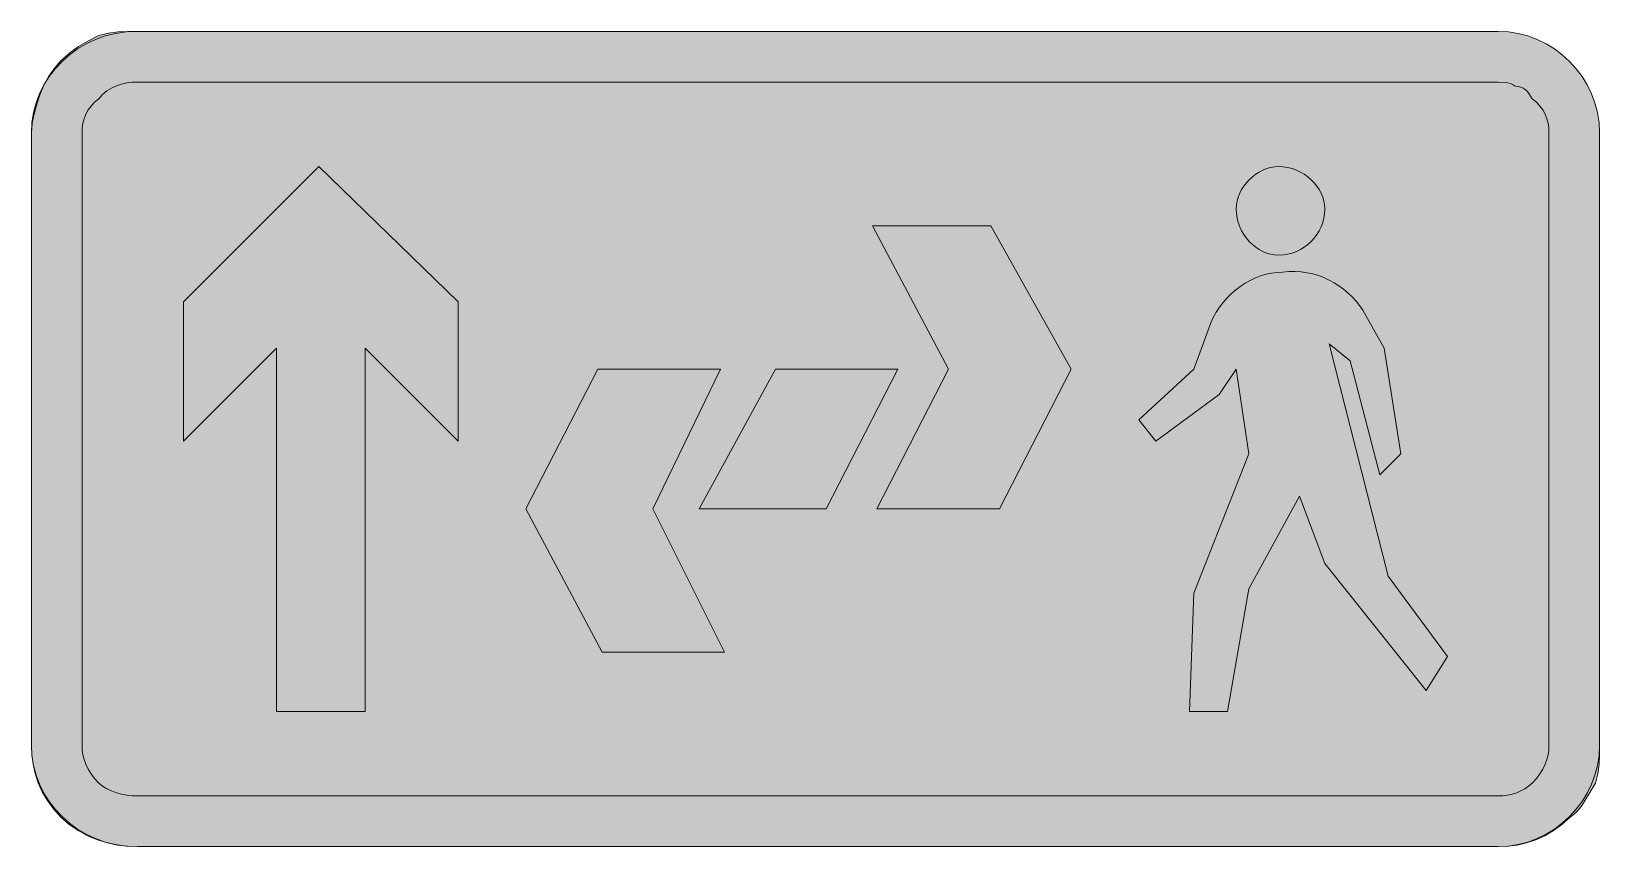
# Model space of a CAD drawing. Header units: metres. Extents: x 60 to 505, y 20 to 251.
import ezdxf

# ---------------------------------------------------------------- set-up
doc = ezdxf.new("R2010")
doc.units = ezdxf.units.M
for name, color, linetype, true_color in [('FILL_BLACK_000000', 7, 'Continuous', 0x000000), ('FILL_SILVER_C3C3C3', 7, 'Continuous', 0xc3c3c3), ('FILL_WHITE_FFFFFF', 7, 'Continuous', 0xffffff), ('STROKE_BLACK_000000', 7, 'Continuous', 0x000000)]:
    doc.layers.add(name, color=color, linetype=linetype, true_color=true_color)

msp = doc.modelspace()

# ---------------------------------------------------------------- hatches: boundary and pattern name
at = {"layer": 'FILL_BLACK_000000', "true_color": 0x000000}
h = msp.add_hatch(color=7, dxfattribs=at)
h.dxf.hatch_style = 1
h.paths.add_polyline_path([(74.55, 222.48), (74.61, 223.83), (74.79, 225.16), (75.12, 226.47), (75.6, 227.73), (76.25, 228.94), (77.08, 230.07), (78.11, 231.13), (79.35, 232.08), (80.36, 233.32), (81.54, 234.35), (82.87, 235.18), (84.3, 235.83), (85.78, 236.31), (87.28, 236.64), (88.75, 236.82), (90.15, 236.88), (476.55, 236.88), (478.95, 236.73), (480.26, 236.37), (480.85, 236.08), (481.35, 235.68), (482.2, 235.62), (482.94, 235.45), (483.61, 235.17), (484.2, 234.78), (484.74, 234.27), (485.23, 233.65), (486.15, 232.08), (487.39, 231.13), (488.42, 230.07), (489.25, 228.94), (489.9, 227.73), (490.38, 226.47), (490.71, 225.16), (490.89, 223.83), (490.95, 222.48), (490.95, 48.48), (490.89, 47.13), (490.71, 45.78), (490.38, 44.43), (489.9, 43.08), (489.25, 41.73), (488.42, 40.38), (487.39, 39.03), (486.15, 37.68), (485.2, 36.84), (484.14, 36.1), (483.01, 35.49), (481.8, 34.98), (480.54, 34.59), (479.23, 34.3), (477.9, 34.14), (476.55, 34.08), (90.15, 34.08), (88.75, 34.14), (87.28, 34.3), (85.78, 34.59), (84.3, 34.98), (82.87, 35.49), (81.54, 36.1), (80.36, 36.84), (79.35, 37.68), (78.11, 39.03), (77.08, 40.38), (76.25, 41.73), (75.6, 43.08), (75.12, 44.43), (74.79, 45.78), (74.61, 47.13), (74.55, 48.48), (74.55, 222.48)])
at = {"layer": 'FILL_SILVER_C3C3C3', "true_color": 0xc3c3c3}
h = msp.add_hatch(color=7, dxfattribs=at)
h.dxf.hatch_style = 1
h.paths.add_polyline_path([(298.95, 196.08), (332.55, 196.08), (355.35, 155.28), (334.95, 115.68), (300.15, 115.68), (320.55, 155.28), (298.95, 196.08)])
h = msp.add_hatch(color=7, dxfattribs=at)
h.dxf.hatch_style = 1
h.paths.add_polyline_path([(255.75, 155.28), (236.55, 115.68), (256.95, 74.88), (222.15, 74.88), (200.55, 115.68), (220.95, 155.28), (255.75, 155.28)])
h = msp.add_hatch(color=7, dxfattribs=at)
h.dxf.hatch_style = 1
h.paths.add_polyline_path([(271.35, 155.28), (306.15, 155.28), (285.75, 115.68), (249.75, 115.68), (271.35, 155.28)])
at = {"layer": 'FILL_WHITE_FFFFFF', "true_color": 0xffffff}
h = msp.add_hatch(color=7, dxfattribs=at)
h.dxf.hatch_style = 1
h.paths.add_polyline_path([(479.44, 251.13), (482.27, 250.68), (485, 249.96), (487.63, 248.97), (490.14, 247.74), (492.52, 246.28), (494.74, 244.6), (496.8, 242.73), (498.67, 240.67), (500.35, 238.45), (501.81, 236.07), (503.04, 233.56), (504.03, 230.93), (504.75, 228.2), (505.2, 225.37), (505.35, 222.48), (505.35, 48.48), (505.33, 45.78), (505.2, 43.08), (504.84, 40.38), (504.15, 37.68), (501, 32.43), (500.18, 31.22), (499.26, 30.09), (498.19, 29.03), (496.95, 28.08), (494.65, 26), (492.24, 24.24), (489.76, 22.79), (487.2, 21.63), (484.59, 20.76), (481.93, 20.15), (479.25, 19.79), (476.55, 19.68), (90.15, 19.68), (87.4, 19.79), (84.58, 20.15), (81.73, 20.76), (78.9, 21.63), (76.12, 22.79), (73.44, 24.24), (70.91, 26), (68.55, 28.08), (66.47, 30.38), (64.71, 32.79), (63.26, 35.27), (62.1, 37.83), (61.23, 40.44), (60.62, 43.1), (60.26, 45.78), (60.15, 48.48), (60.15, 222.48), (60.36, 225.18), (60.9, 227.88), (61.67, 230.58), (62.55, 233.28), (63.66, 235.96), (65.1, 238.53), (66.77, 240.87), (68.55, 242.88), (71.08, 245.19), (73.5, 246.93), (76.14, 248.45), (79.35, 250.08), (82.05, 250.77), (84.75, 251.13), (87.45, 251.26), (90.15, 251.28), (476.55, 251.28), (479.44, 251.13)])
h = msp.add_hatch(color=7, dxfattribs=at)
h.dxf.hatch_style = 1
h.paths.add_polyline_path([(141.75, 212.88), (181.35, 174.48), (181.35, 134.88), (154.95, 161.28), (154.95, 58.08), (129.75, 58.08), (129.75, 161.28), (103.35, 134.88), (103.35, 174.48), (141.75, 212.88)])
h = msp.add_hatch(color=7, dxfattribs=at)
h.dxf.hatch_style = 1
h.paths.add_polyline_path([(427.28, 199.55), (427.08, 198.25), (426.75, 196.99), (426.3, 195.78), (425.74, 194.63), (425.07, 193.54), (424.31, 192.52), (423.45, 191.58), (422.51, 190.72), (421.49, 189.96), (420.4, 189.29), (419.25, 188.73), (418.04, 188.28), (416.78, 187.95), (415.48, 187.75), (414.15, 187.68), (413.03, 187.75), (411.91, 187.95), (410.81, 188.28), (409.74, 188.73), (408.71, 189.29), (407.72, 189.96), (406.78, 190.72), (405.9, 191.58), (405.09, 192.52), (404.36, 193.54), (403.72, 194.63), (403.18, 195.78), (402.74, 196.99), (402.42, 198.25), (402.22, 199.55), (402.15, 200.88), (402.22, 202), (402.42, 203.12), (402.74, 204.22), (403.18, 205.29), (403.72, 206.32), (404.36, 207.31), (405.09, 208.25), (405.9, 209.13), (406.78, 209.94), (407.72, 210.67), (408.71, 211.31), (409.74, 211.85), (410.81, 212.29), (411.91, 212.61), (413.03, 212.81), (414.15, 212.88), (415.48, 212.81), (416.78, 212.61), (418.04, 212.29), (419.25, 211.85), (420.4, 211.31), (421.49, 210.67), (422.51, 209.94), (423.45, 209.13), (424.31, 208.25), (425.07, 207.31), (425.74, 206.32), (426.3, 205.29), (426.75, 204.22), (427.08, 203.12), (427.28, 202), (427.35, 200.88), (427.28, 199.55)])
h = msp.add_hatch(color=7, dxfattribs=at)
h.dxf.hatch_style = 1
h.paths.add_polyline_path([(405.75, 131.28), (402.15, 155.28), (397.35, 148.08), (379.35, 134.88), (374.55, 140.88), (390.15, 155.28), (394.95, 168.48), (395.68, 170.03), (396.52, 171.51), (397.45, 172.93), (398.47, 174.27), (399.58, 175.54), (400.77, 176.73), (402.03, 177.83), (403.35, 178.83), (404.73, 179.74), (406.15, 180.54), (407.62, 181.23), (409.12, 181.81), (410.66, 182.27), (412.21, 182.61), (413.78, 182.81), (415.35, 182.88), (417.14, 183.04), (418.89, 183.06), (420.61, 182.95), (422.29, 182.71), (423.93, 182.36), (425.52, 181.89), (427.06, 181.31), (428.55, 180.63), (429.98, 179.85), (431.36, 178.98), (432.67, 178.02), (433.91, 176.97), (435.09, 175.85), (436.19, 174.66), (437.21, 173.4), (438.15, 172.08), (444.15, 161.28), (448.95, 131.28), (442.95, 125.28), (434.55, 157.68), (428.55, 162.48), (445.35, 96.48), (462.15, 73.68), (456.15, 64.08), (427.35, 100.08), (420.15, 119.28), (405.75, 92.88), (399.75, 58.08), (388.95, 58.08), (390.15, 91.68), (405.75, 131.28)])

# ---------------------------------------------------------------- linework, layer by layer
at = {"layer": 'FILL_BLACK_000000', "lineweight": 0, "true_color": 0x000000}
msp.add_lwpolyline([(74.55, 222.48), (74.61, 223.83), (74.79, 225.16), (75.12, 226.47), (75.6, 227.73), (76.25, 228.94), (77.08, 230.07), (78.11, 231.13), (79.35, 232.08), (80.36, 233.32), (81.54, 234.35), (82.87, 235.18), (84.3, 235.83), (85.78, 236.31), (87.28, 236.64), (88.75, 236.82), (90.15, 236.88), (476.55, 236.88), (478.95, 236.73), (480.26, 236.37), (480.85, 236.08), (481.35, 235.68), (482.2, 235.62), (482.94, 235.45), (483.61, 235.17), (484.2, 234.78), (484.74, 234.27), (485.23, 233.65), (486.15, 232.08), (487.39, 231.13), (488.42, 230.07), (489.25, 228.94), (489.9, 227.73), (490.38, 226.47), (490.71, 225.16), (490.89, 223.83), (490.95, 222.48), (490.95, 48.48), (490.89, 47.13), (490.71, 45.78), (490.38, 44.43), (489.9, 43.08), (489.25, 41.73), (488.42, 40.38), (487.39, 39.03), (486.15, 37.68), (485.2, 36.84), (484.14, 36.1), (483.01, 35.49), (481.8, 34.98), (480.54, 34.59), (479.23, 34.3), (477.9, 34.14), (476.55, 34.08), (90.15, 34.08), (88.75, 34.14), (87.28, 34.3), (85.78, 34.59), (84.3, 34.98), (82.87, 35.49), (81.54, 36.1), (80.36, 36.84), (79.35, 37.68), (78.11, 39.03), (77.08, 40.38), (76.25, 41.73), (75.6, 43.08), (75.12, 44.43), (74.79, 45.78), (74.61, 47.13), (74.55, 48.48)], close=True, dxfattribs=at)
at = {"layer": 'FILL_SILVER_C3C3C3', "lineweight": 0, "true_color": 0xc3c3c3}
for points in [[(298.95, 196.08), (332.55, 196.08), (355.35, 155.28), (334.95, 115.68), (300.15, 115.68), (320.55, 155.28)], [(255.75, 155.28), (236.55, 115.68), (256.95, 74.88), (222.15, 74.88), (200.55, 115.68), (220.95, 155.28)], [(271.35, 155.28), (306.15, 155.28), (285.75, 115.68), (249.75, 115.68)]]:
    msp.add_lwpolyline(points, close=True, dxfattribs=at)
at = {"layer": 'FILL_WHITE_FFFFFF', "lineweight": 0, "true_color": 0xffffff}
for points in [[(479.44, 251.13), (482.27, 250.68), (485, 249.96), (487.63, 248.97), (490.14, 247.74), (492.52, 246.28), (494.74, 244.6), (496.8, 242.73), (498.67, 240.67), (500.35, 238.45), (501.81, 236.07), (503.04, 233.56), (504.03, 230.93), (504.75, 228.2), (505.2, 225.37), (505.35, 222.48), (505.35, 48.48), (505.33, 45.78), (505.2, 43.08), (504.84, 40.38), (504.15, 37.68), (501, 32.43), (500.18, 31.22), (499.26, 30.09), (498.19, 29.03), (496.95, 28.08), (494.65, 26), (492.24, 24.24), (489.76, 22.79), (487.2, 21.63), (484.59, 20.76), (481.93, 20.15), (479.25, 19.79), (476.55, 19.68), (90.15, 19.68), (87.4, 19.79), (84.58, 20.15), (81.73, 20.76), (78.9, 21.63), (76.12, 22.79), (73.44, 24.24), (70.91, 26), (68.55, 28.08), (66.47, 30.38), (64.71, 32.79), (63.26, 35.27), (62.1, 37.83), (61.23, 40.44), (60.62, 43.1), (60.26, 45.78), (60.15, 48.48), (60.15, 222.48), (60.36, 225.18), (60.9, 227.88), (61.67, 230.58), (62.55, 233.28), (63.66, 235.96), (65.1, 238.53), (66.77, 240.87), (68.55, 242.88), (71.08, 245.19), (73.5, 246.93), (76.14, 248.45), (79.35, 250.08), (82.05, 250.77), (84.75, 251.13), (87.45, 251.26), (90.15, 251.28), (476.55, 251.28)], [(427.28, 199.55), (427.08, 198.25), (426.75, 196.99), (426.3, 195.78), (425.74, 194.63), (425.07, 193.54), (424.31, 192.52), (423.45, 191.58), (422.51, 190.72), (421.49, 189.96), (420.4, 189.29), (419.25, 188.73), (418.04, 188.28), (416.78, 187.95), (415.48, 187.75), (414.15, 187.68), (413.03, 187.75), (411.91, 187.95), (410.81, 188.28), (409.74, 188.73), (408.71, 189.29), (407.72, 189.96), (406.78, 190.72), (405.9, 191.58), (405.09, 192.52), (404.36, 193.54), (403.72, 194.63), (403.18, 195.78), (402.74, 196.99), (402.42, 198.25), (402.22, 199.55), (402.15, 200.88), (402.22, 202), (402.42, 203.12), (402.74, 204.22), (403.18, 205.29), (403.72, 206.32), (404.36, 207.31), (405.09, 208.25), (405.9, 209.13), (406.78, 209.94), (407.72, 210.67), (408.71, 211.31), (409.74, 211.85), (410.81, 212.29), (411.91, 212.61), (413.03, 212.81), (414.15, 212.88), (415.48, 212.81), (416.78, 212.61), (418.04, 212.29), (419.25, 211.85), (420.4, 211.31), (421.49, 210.67), (422.51, 209.94), (423.45, 209.13), (424.31, 208.25), (425.07, 207.31), (425.74, 206.32), (426.3, 205.29), (426.75, 204.22), (427.08, 203.12), (427.28, 202), (427.35, 200.88)], [(405.75, 131.28), (402.15, 155.28), (397.35, 148.08), (379.35, 134.88), (374.55, 140.88), (390.15, 155.28), (394.95, 168.48), (395.68, 170.03), (396.52, 171.51), (397.45, 172.93), (398.47, 174.27), (399.58, 175.54), (400.77, 176.73), (402.03, 177.83), (403.35, 178.83), (404.73, 179.74), (406.15, 180.54), (407.62, 181.23), (409.12, 181.81), (410.66, 182.27), (412.21, 182.61), (413.78, 182.81), (415.35, 182.88), (417.14, 183.04), (418.89, 183.06), (420.61, 182.95), (422.29, 182.71), (423.93, 182.36), (425.52, 181.89), (427.06, 181.31), (428.55, 180.63), (429.98, 179.85), (431.36, 178.98), (432.67, 178.02), (433.91, 176.97), (435.09, 175.85), (436.19, 174.66), (437.21, 173.4), (438.15, 172.08), (444.15, 161.28), (448.95, 131.28), (442.95, 125.28), (434.55, 157.68), (428.55, 162.48), (445.35, 96.48), (462.15, 73.68), (456.15, 64.08), (427.35, 100.08), (420.15, 119.28), (405.75, 92.88), (399.75, 58.08), (388.95, 58.08), (390.15, 91.68)]]:
    msp.add_lwpolyline(points, close=True, dxfattribs=at)
at = {"layer": 'FILL_WHITE_FFFFFF', "lineweight": 0, "true_color": 0x000000}
msp.add_lwpolyline([(141.75, 212.88), (181.35, 174.48), (181.35, 134.88), (154.95, 161.28), (154.95, 58.08), (129.75, 58.08), (129.75, 161.28), (103.35, 134.88), (103.35, 174.48)], close=True, dxfattribs=at)
at = {"layer": 'STROKE_BLACK_000000', "lineweight": 0, "true_color": 0x000000}
msp.add_lwpolyline([(476.55, 251.28), (479.44, 251.13), (482.27, 250.68), (485, 249.96), (487.63, 248.97), (490.14, 247.74), (492.52, 246.28), (494.74, 244.6), (496.8, 242.73), (498.67, 240.67), (500.35, 238.45), (501.81, 236.07), (503.04, 233.56), (504.03, 230.93), (504.75, 228.2), (505.2, 225.37), (505.35, 222.48), (505.35, 48.48), (505.2, 45.59), (504.75, 42.76), (504.03, 40.03), (503.04, 37.4), (501.81, 34.89), (500.35, 32.51), (498.67, 30.29), (496.8, 28.23), (494.74, 26.36), (492.52, 24.68), (490.14, 23.22), (487.63, 21.99), (485, 21), (482.27, 20.28), (479.44, 19.83), (476.55, 19.68), (90.15, 19.68), (87.04, 19.83), (84.04, 20.28), (81.14, 21), (78.37, 21.99), (75.75, 23.22), (73.27, 24.68), (70.97, 26.36), (68.85, 28.23), (66.93, 30.29), (65.21, 32.51), (63.72, 34.89), (62.47, 37.4), (61.48, 40.03), (60.75, 42.76), (60.3, 45.59), (60.15, 48.48), (60.15, 222.48), (60.3, 225.37), (60.75, 228.2), (61.48, 230.93), (62.47, 233.56), (63.72, 236.07), (65.21, 238.45), (66.93, 240.67), (68.85, 242.73), (70.97, 244.6), (73.27, 246.28), (75.75, 247.74), (78.37, 248.97), (81.14, 249.96), (84.04, 250.68), (87.04, 251.13), (90.15, 251.28), (476.55, 251.28)], dxfattribs=at)

doc.saveas('drawing.dxf')
